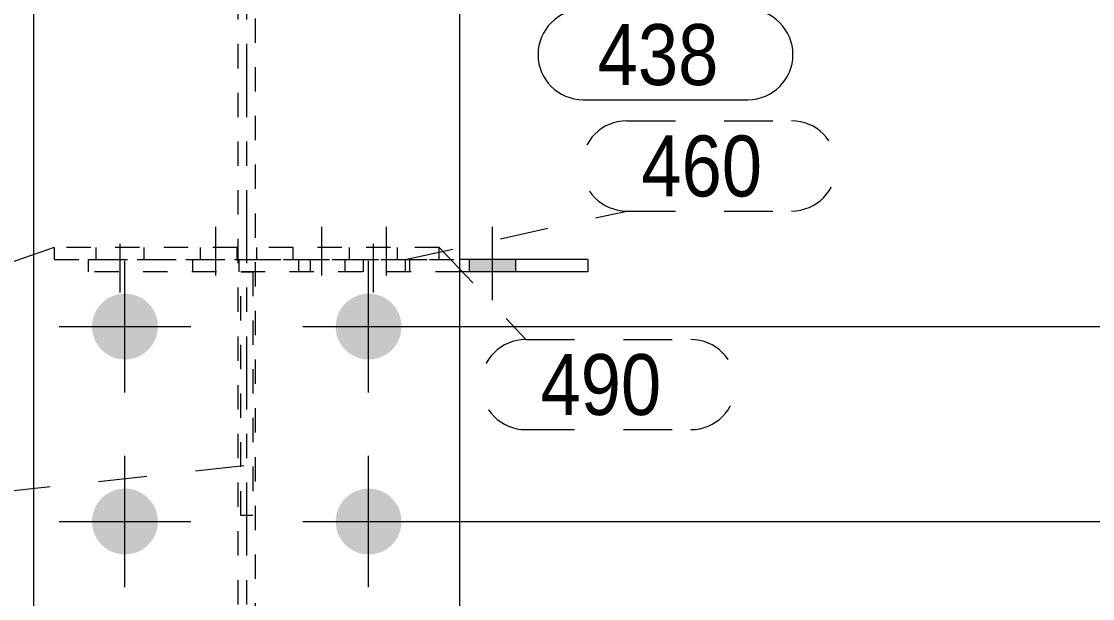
# Model space of a CAD drawing. Header units: millimetres. Extents: x 2 to 579, y 1 to 405.
# Drawn here: x 39.67 to 83.64, y 294.97 to 318.66 of the extents above; entities that cross this region are included whole.
import ezdxf

# ---------------------------------------------------------------- set-up
doc = ezdxf.new("R2010")
doc.units = ezdxf.units.MM
for name, pattern in [('XKITLINE00', [0]), ('XKITLINE01', [4, 1, -1, 1, -1]), ('XKITLINE02', [4, 2, -2]), ('XKITLINE03', [6, 3, -1, 1, -1])]:
    doc.linetypes.add(name, pattern=pattern)
for name, color, linetype, lineweight in [('Bolt', 3, 'Continuous', 0), ('Dimensions', 7, 'Continuous', 0), ('Part', 2, 'Continuous', 0), ('PartMark', 7, 'Continuous', 0)]:
    doc.layers.add(name, color=color, linetype=linetype, lineweight=lineweight)
doc.styles.add('ARIAL', font='ARIAL.TTF')

# ---------------------------------------------------------------- blocks, each defined once
blk = doc.blocks.new('*A24')
at = {"layer": 'Bolt'}
for points in [[(42.575, 306.17), (42.576, 306.204), (42.578, 306.237), (42.581, 306.27), (42.585, 306.303), (42.589, 306.335), (42.595, 306.368), (42.601, 306.401), (42.608, 306.433), (42.615, 306.465), (42.624, 306.497), (42.633, 306.529), (42.643, 306.561), (42.654, 306.592), (42.665, 306.623), (42.677, 306.654), (42.691, 306.684), (42.704, 306.715), (42.719, 306.744), (42.734, 306.774), (42.75, 306.803), (42.767, 306.831), (42.784, 306.86), (42.802, 306.887), (42.821, 306.915), (42.84, 306.942), (42.86, 306.968), (42.881, 306.994), (42.902, 307.019), (42.924, 307.044), (42.947, 307.068), (42.97, 307.092), (42.994, 307.115), (43.018, 307.138), (43.043, 307.16), (43.068, 307.181), (43.094, 307.202), (43.121, 307.222), (43.147, 307.241), (43.175, 307.26), (43.202, 307.278), (43.231, 307.295), (43.259, 307.312), (43.288, 307.328), (43.318, 307.343), (43.348, 307.358), (43.378, 307.371), (43.408, 307.385), (43.439, 307.397), (43.47, 307.408), (43.501, 307.419), (43.533, 307.429), (43.565, 307.438), (43.597, 307.447), (43.629, 307.455), (43.661, 307.461), (43.694, 307.467), (43.727, 307.473), (43.759, 307.477), (43.792, 307.481), (43.825, 307.484), (43.858, 307.486), (43.892, 307.487), (43.925, 307.487), (43.958, 307.487), (43.991, 307.486), (44.024, 307.484), (44.057, 307.481), (44.09, 307.477), (44.123, 307.473), (44.156, 307.467), (44.188, 307.461), (44.221, 307.455), (44.253, 307.447), (44.285, 307.438), (44.317, 307.429), (44.348, 307.419), (44.38, 307.408), (44.411, 307.397), (44.441, 307.385), (44.472, 307.371), (44.502, 307.358), (44.532, 307.343), (44.561, 307.328), (44.59, 307.312), (44.619, 307.295), (44.647, 307.278), (44.675, 307.26), (44.702, 307.241), (44.729, 307.222), (44.755, 307.202), (44.781, 307.181), (44.807, 307.16), (44.831, 307.138), (44.856, 307.115), (44.879, 307.092), (44.902, 307.068), (44.925, 307.044), (44.947, 307.019), (44.968, 306.994), (44.989, 306.968), (45.009, 306.942), (45.028, 306.915), (45.047, 306.887), (45.065, 306.86), (45.083, 306.831), (45.099, 306.803), (45.115, 306.774), (45.131, 306.744), (45.145, 306.715), (45.159, 306.684), (45.172, 306.654), (45.184, 306.623), (45.196, 306.592), (45.207, 306.561), (45.217, 306.529), (45.226, 306.497), (45.234, 306.465), (45.242, 306.433), (45.249, 306.401), (45.255, 306.368), (45.26, 306.335), (45.265, 306.303), (45.268, 306.27), (45.271, 306.237), (45.273, 306.204), (45.274, 306.17), (45.275, 306.137), (45.274, 306.104), (45.273, 306.071), (45.271, 306.038), (45.268, 306.005), (45.265, 305.972), (45.26, 305.939), (45.255, 305.907), (45.249, 305.874), (45.242, 305.842), (45.234, 305.809), (45.226, 305.777), (45.217, 305.745), (45.207, 305.714), (45.196, 305.683), (45.184, 305.651), (45.172, 305.621), (45.159, 305.59), (45.145, 305.56), (45.131, 305.53), (45.115, 305.501), (45.099, 305.472), (45.083, 305.443), (45.065, 305.415), (45.047, 305.387), (45.028, 305.36), (45.009, 305.333), (44.989, 305.307), (44.968, 305.281), (44.947, 305.256), (44.925, 305.231), (44.902, 305.206), (44.879, 305.183), (44.856, 305.16), (44.831, 305.137), (44.807, 305.115), (44.781, 305.094), (44.755, 305.073), (44.729, 305.053), (44.702, 305.034), (44.675, 305.015), (44.647, 304.997), (44.619, 304.979), (44.59, 304.963), (44.561, 304.947), (44.532, 304.931), (44.502, 304.917), (44.472, 304.903), (44.441, 304.89), (44.411, 304.878), (44.38, 304.866), (44.348, 304.855), (44.317, 304.845), (44.285, 304.836), (44.253, 304.828), (44.221, 304.82), (44.188, 304.813), (44.156, 304.807), (44.123, 304.802), (44.09, 304.797), (44.057, 304.794), (44.024, 304.791), (43.991, 304.789), (43.958, 304.788), (43.925, 304.787), (43.892, 304.788), (43.858, 304.789), (43.825, 304.791), (43.792, 304.794), (43.759, 304.797), (43.727, 304.802), (43.694, 304.807), (43.661, 304.813), (43.629, 304.82), (43.597, 304.828), (43.565, 304.836), (43.533, 304.845), (43.501, 304.855), (43.47, 304.866), (43.439, 304.878), (43.408, 304.89), (43.378, 304.903), (43.348, 304.917), (43.318, 304.931), (43.288, 304.947), (43.259, 304.963), (43.231, 304.979), (43.202, 304.997), (43.175, 305.015), (43.147, 305.034), (43.121, 305.053), (43.094, 305.073), (43.068, 305.094), (43.043, 305.115), (43.018, 305.137), (42.994, 305.16), (42.97, 305.183), (42.947, 305.206), (42.924, 305.231), (42.902, 305.256), (42.881, 305.281), (42.86, 305.307), (42.84, 305.333), (42.821, 305.36), (42.802, 305.387), (42.784, 305.415), (42.767, 305.443), (42.75, 305.472), (42.734, 305.501), (42.719, 305.53), (42.704, 305.56), (42.691, 305.59), (42.677, 305.621), (42.665, 305.651), (42.654, 305.683), (42.643, 305.714), (42.633, 305.745), (42.624, 305.777), (42.615, 305.809), (42.608, 305.842), (42.601, 305.874), (42.595, 305.907), (42.589, 305.939), (42.585, 305.972), (42.581, 306.005), (42.578, 306.038), (42.576, 306.071), (42.575, 306.104), (42.575, 306.137)], [(52.575, 306.17), (52.576, 306.204), (52.578, 306.237), (52.581, 306.27), (52.585, 306.303), (52.589, 306.335), (52.595, 306.368), (52.601, 306.401), (52.608, 306.433), (52.615, 306.465), (52.624, 306.497), (52.633, 306.529), (52.643, 306.561), (52.654, 306.592), (52.665, 306.623), (52.677, 306.654), (52.691, 306.684), (52.704, 306.715), (52.719, 306.744), (52.734, 306.774), (52.75, 306.803), (52.767, 306.831), (52.784, 306.86), (52.802, 306.887), (52.821, 306.915), (52.84, 306.942), (52.86, 306.968), (52.881, 306.994), (52.902, 307.019), (52.924, 307.044), (52.947, 307.068), (52.97, 307.092), (52.994, 307.115), (53.018, 307.138), (53.043, 307.16), (53.068, 307.181), (53.094, 307.202), (53.121, 307.222), (53.147, 307.241), (53.175, 307.26), (53.202, 307.278), (53.231, 307.295), (53.259, 307.312), (53.288, 307.328), (53.318, 307.343), (53.348, 307.358), (53.378, 307.371), (53.408, 307.385), (53.439, 307.397), (53.47, 307.408), (53.501, 307.419), (53.533, 307.429), (53.565, 307.438), (53.597, 307.447), (53.629, 307.455), (53.661, 307.461), (53.694, 307.467), (53.727, 307.473), (53.759, 307.477), (53.792, 307.481), (53.825, 307.484), (53.858, 307.486), (53.892, 307.487), (53.925, 307.487), (53.958, 307.487), (53.991, 307.486), (54.024, 307.484), (54.057, 307.481), (54.09, 307.477), (54.123, 307.473), (54.156, 307.467), (54.188, 307.461), (54.221, 307.455), (54.253, 307.447), (54.285, 307.438), (54.317, 307.429), (54.348, 307.419), (54.38, 307.408), (54.411, 307.397), (54.441, 307.385), (54.472, 307.371), (54.502, 307.358), (54.532, 307.343), (54.561, 307.328), (54.59, 307.312), (54.619, 307.295), (54.647, 307.278), (54.675, 307.26), (54.702, 307.241), (54.729, 307.222), (54.755, 307.202), (54.781, 307.181), (54.807, 307.16), (54.831, 307.138), (54.856, 307.115), (54.879, 307.092), (54.902, 307.068), (54.925, 307.044), (54.947, 307.019), (54.968, 306.994), (54.989, 306.968), (55.009, 306.942), (55.028, 306.915), (55.047, 306.887), (55.065, 306.86), (55.083, 306.831), (55.099, 306.803), (55.115, 306.774), (55.131, 306.744), (55.145, 306.715), (55.159, 306.684), (55.172, 306.654), (55.184, 306.623), (55.196, 306.592), (55.207, 306.561), (55.217, 306.529), (55.226, 306.497), (55.234, 306.465), (55.242, 306.433), (55.249, 306.401), (55.255, 306.368), (55.26, 306.335), (55.265, 306.303), (55.268, 306.27), (55.271, 306.237), (55.273, 306.204), (55.274, 306.17), (55.275, 306.137), (55.274, 306.104), (55.273, 306.071), (55.271, 306.038), (55.268, 306.005), (55.265, 305.972), (55.26, 305.939), (55.255, 305.907), (55.249, 305.874), (55.242, 305.842), (55.234, 305.809), (55.226, 305.777), (55.217, 305.745), (55.207, 305.714), (55.196, 305.683), (55.184, 305.651), (55.172, 305.621), (55.159, 305.59), (55.145, 305.56), (55.131, 305.53), (55.115, 305.501), (55.099, 305.472), (55.083, 305.443), (55.065, 305.415), (55.047, 305.387), (55.028, 305.36), (55.009, 305.333), (54.989, 305.307), (54.968, 305.281), (54.947, 305.256), (54.925, 305.231), (54.902, 305.206), (54.879, 305.183), (54.856, 305.16), (54.831, 305.137), (54.807, 305.115), (54.781, 305.094), (54.755, 305.073), (54.729, 305.053), (54.702, 305.034), (54.675, 305.015), (54.647, 304.997), (54.619, 304.979), (54.59, 304.963), (54.561, 304.947), (54.532, 304.931), (54.502, 304.917), (54.472, 304.903), (54.441, 304.89), (54.411, 304.878), (54.38, 304.866), (54.348, 304.855), (54.317, 304.845), (54.285, 304.836), (54.253, 304.828), (54.221, 304.82), (54.188, 304.813), (54.156, 304.807), (54.123, 304.802), (54.09, 304.797), (54.057, 304.794), (54.024, 304.791), (53.991, 304.789), (53.958, 304.788), (53.925, 304.787), (53.892, 304.788), (53.858, 304.789), (53.825, 304.791), (53.792, 304.794), (53.759, 304.797), (53.727, 304.802), (53.694, 304.807), (53.661, 304.813), (53.629, 304.82), (53.597, 304.828), (53.565, 304.836), (53.533, 304.845), (53.501, 304.855), (53.47, 304.866), (53.439, 304.878), (53.408, 304.89), (53.378, 304.903), (53.348, 304.917), (53.318, 304.931), (53.288, 304.947), (53.259, 304.963), (53.231, 304.979), (53.202, 304.997), (53.175, 305.015), (53.147, 305.034), (53.121, 305.053), (53.094, 305.073), (53.068, 305.094), (53.043, 305.115), (53.018, 305.137), (52.994, 305.16), (52.97, 305.183), (52.947, 305.206), (52.924, 305.231), (52.902, 305.256), (52.881, 305.281), (52.86, 305.307), (52.84, 305.333), (52.821, 305.36), (52.802, 305.387), (52.784, 305.415), (52.767, 305.443), (52.75, 305.472), (52.734, 305.501), (52.719, 305.53), (52.704, 305.56), (52.691, 305.59), (52.677, 305.621), (52.665, 305.651), (52.654, 305.683), (52.643, 305.714), (52.633, 305.745), (52.624, 305.777), (52.615, 305.809), (52.608, 305.842), (52.601, 305.874), (52.595, 305.907), (52.589, 305.939), (52.585, 305.972), (52.581, 306.005), (52.578, 306.038), (52.576, 306.071), (52.575, 306.104), (52.575, 306.137)], [(42.575, 298.17), (42.576, 298.204), (42.578, 298.237), (42.581, 298.27), (42.585, 298.303), (42.589, 298.335), (42.595, 298.368), (42.601, 298.401), (42.608, 298.433), (42.615, 298.465), (42.624, 298.497), (42.633, 298.529), (42.643, 298.561), (42.654, 298.592), (42.665, 298.623), (42.677, 298.654), (42.691, 298.684), (42.704, 298.715), (42.719, 298.744), (42.734, 298.774), (42.75, 298.803), (42.767, 298.831), (42.784, 298.86), (42.802, 298.887), (42.821, 298.915), (42.84, 298.942), (42.86, 298.968), (42.881, 298.994), (42.902, 299.019), (42.924, 299.044), (42.947, 299.068), (42.97, 299.092), (42.994, 299.115), (43.018, 299.138), (43.043, 299.16), (43.068, 299.181), (43.094, 299.202), (43.121, 299.222), (43.147, 299.241), (43.175, 299.26), (43.202, 299.278), (43.231, 299.295), (43.259, 299.312), (43.288, 299.328), (43.318, 299.343), (43.348, 299.358), (43.378, 299.371), (43.408, 299.385), (43.439, 299.397), (43.47, 299.408), (43.501, 299.419), (43.533, 299.429), (43.565, 299.438), (43.597, 299.447), (43.629, 299.455), (43.661, 299.461), (43.694, 299.467), (43.727, 299.473), (43.759, 299.477), (43.792, 299.481), (43.825, 299.484), (43.858, 299.486), (43.892, 299.487), (43.925, 299.487), (43.958, 299.487), (43.991, 299.486), (44.024, 299.484), (44.057, 299.481), (44.09, 299.477), (44.123, 299.473), (44.156, 299.467), (44.188, 299.461), (44.221, 299.455), (44.253, 299.447), (44.285, 299.438), (44.317, 299.429), (44.348, 299.419), (44.38, 299.408), (44.411, 299.397), (44.441, 299.385), (44.472, 299.371), (44.502, 299.358), (44.532, 299.343), (44.561, 299.328), (44.59, 299.312), (44.619, 299.295), (44.647, 299.278), (44.675, 299.26), (44.702, 299.241), (44.729, 299.222), (44.755, 299.202), (44.781, 299.181), (44.807, 299.16), (44.831, 299.138), (44.856, 299.115), (44.879, 299.092), (44.902, 299.068), (44.925, 299.044), (44.947, 299.019), (44.968, 298.994), (44.989, 298.968), (45.009, 298.942), (45.028, 298.915), (45.047, 298.887), (45.065, 298.86), (45.083, 298.831), (45.099, 298.803), (45.115, 298.774), (45.131, 298.744), (45.145, 298.715), (45.159, 298.684), (45.172, 298.654), (45.184, 298.623), (45.196, 298.592), (45.207, 298.561), (45.217, 298.529), (45.226, 298.497), (45.234, 298.465), (45.242, 298.433), (45.249, 298.401), (45.255, 298.368), (45.26, 298.335), (45.265, 298.303), (45.268, 298.27), (45.271, 298.237), (45.273, 298.204), (45.274, 298.17), (45.275, 298.137), (45.274, 298.104), (45.273, 298.071), (45.271, 298.038), (45.268, 298.005), (45.265, 297.972), (45.26, 297.939), (45.255, 297.907), (45.249, 297.874), (45.242, 297.842), (45.234, 297.809), (45.226, 297.777), (45.217, 297.745), (45.207, 297.714), (45.196, 297.683), (45.184, 297.651), (45.172, 297.621), (45.159, 297.59), (45.145, 297.56), (45.131, 297.53), (45.115, 297.501), (45.099, 297.472), (45.083, 297.443), (45.065, 297.415), (45.047, 297.387), (45.028, 297.36), (45.009, 297.333), (44.989, 297.307), (44.968, 297.281), (44.947, 297.256), (44.925, 297.231), (44.902, 297.206), (44.879, 297.183), (44.856, 297.16), (44.831, 297.137), (44.807, 297.115), (44.781, 297.094), (44.755, 297.073), (44.729, 297.053), (44.702, 297.034), (44.675, 297.015), (44.647, 296.997), (44.619, 296.979), (44.59, 296.963), (44.561, 296.947), (44.532, 296.931), (44.502, 296.917), (44.472, 296.903), (44.441, 296.89), (44.411, 296.878), (44.38, 296.866), (44.348, 296.855), (44.317, 296.845), (44.285, 296.836), (44.253, 296.828), (44.221, 296.82), (44.188, 296.813), (44.156, 296.807), (44.123, 296.802), (44.09, 296.797), (44.057, 296.794), (44.024, 296.791), (43.991, 296.789), (43.958, 296.788), (43.925, 296.787), (43.892, 296.788), (43.858, 296.789), (43.825, 296.791), (43.792, 296.794), (43.759, 296.797), (43.727, 296.802), (43.694, 296.807), (43.661, 296.813), (43.629, 296.82), (43.597, 296.828), (43.565, 296.836), (43.533, 296.845), (43.501, 296.855), (43.47, 296.866), (43.439, 296.878), (43.408, 296.89), (43.378, 296.903), (43.348, 296.917), (43.318, 296.931), (43.288, 296.947), (43.259, 296.963), (43.231, 296.979), (43.202, 296.997), (43.175, 297.015), (43.147, 297.034), (43.121, 297.053), (43.094, 297.073), (43.068, 297.094), (43.043, 297.115), (43.018, 297.137), (42.994, 297.16), (42.97, 297.183), (42.947, 297.206), (42.924, 297.231), (42.902, 297.256), (42.881, 297.281), (42.86, 297.307), (42.84, 297.333), (42.821, 297.36), (42.802, 297.387), (42.784, 297.415), (42.767, 297.443), (42.75, 297.472), (42.734, 297.501), (42.719, 297.53), (42.704, 297.56), (42.691, 297.59), (42.677, 297.621), (42.665, 297.651), (42.654, 297.683), (42.643, 297.714), (42.633, 297.745), (42.624, 297.777), (42.615, 297.809), (42.608, 297.842), (42.601, 297.874), (42.595, 297.907), (42.589, 297.939), (42.585, 297.972), (42.581, 298.005), (42.578, 298.038), (42.576, 298.071), (42.575, 298.104), (42.575, 298.137)], [(52.575, 298.17), (52.576, 298.204), (52.578, 298.237), (52.581, 298.27), (52.585, 298.303), (52.589, 298.335), (52.595, 298.368), (52.601, 298.401), (52.608, 298.433), (52.615, 298.465), (52.624, 298.497), (52.633, 298.529), (52.643, 298.561), (52.654, 298.592), (52.665, 298.623), (52.677, 298.654), (52.691, 298.684), (52.704, 298.715), (52.719, 298.744), (52.734, 298.774), (52.75, 298.803), (52.767, 298.831), (52.784, 298.86), (52.802, 298.887), (52.821, 298.915), (52.84, 298.942), (52.86, 298.968), (52.881, 298.994), (52.902, 299.019), (52.924, 299.044), (52.947, 299.068), (52.97, 299.092), (52.994, 299.115), (53.018, 299.138), (53.043, 299.16), (53.068, 299.181), (53.094, 299.202), (53.121, 299.222), (53.147, 299.241), (53.175, 299.26), (53.202, 299.278), (53.231, 299.295), (53.259, 299.312), (53.288, 299.328), (53.318, 299.343), (53.348, 299.358), (53.378, 299.371), (53.408, 299.385), (53.439, 299.397), (53.47, 299.408), (53.501, 299.419), (53.533, 299.429), (53.565, 299.438), (53.597, 299.447), (53.629, 299.455), (53.661, 299.461), (53.694, 299.467), (53.727, 299.473), (53.759, 299.477), (53.792, 299.481), (53.825, 299.484), (53.858, 299.486), (53.892, 299.487), (53.925, 299.487), (53.958, 299.487), (53.991, 299.486), (54.024, 299.484), (54.057, 299.481), (54.09, 299.477), (54.123, 299.473), (54.156, 299.467), (54.188, 299.461), (54.221, 299.455), (54.253, 299.447), (54.285, 299.438), (54.317, 299.429), (54.348, 299.419), (54.38, 299.408), (54.411, 299.397), (54.441, 299.385), (54.472, 299.371), (54.502, 299.358), (54.532, 299.343), (54.561, 299.328), (54.59, 299.312), (54.619, 299.295), (54.647, 299.278), (54.675, 299.26), (54.702, 299.241), (54.729, 299.222), (54.755, 299.202), (54.781, 299.181), (54.807, 299.16), (54.831, 299.138), (54.856, 299.115), (54.879, 299.092), (54.902, 299.068), (54.925, 299.044), (54.947, 299.019), (54.968, 298.994), (54.989, 298.968), (55.009, 298.942), (55.028, 298.915), (55.047, 298.887), (55.065, 298.86), (55.083, 298.831), (55.099, 298.803), (55.115, 298.774), (55.131, 298.744), (55.145, 298.715), (55.159, 298.684), (55.172, 298.654), (55.184, 298.623), (55.196, 298.592), (55.207, 298.561), (55.217, 298.529), (55.226, 298.497), (55.234, 298.465), (55.242, 298.433), (55.249, 298.401), (55.255, 298.368), (55.26, 298.335), (55.265, 298.303), (55.268, 298.27), (55.271, 298.237), (55.273, 298.204), (55.274, 298.17), (55.275, 298.137), (55.274, 298.104), (55.273, 298.071), (55.271, 298.038), (55.268, 298.005), (55.265, 297.972), (55.26, 297.939), (55.255, 297.907), (55.249, 297.874), (55.242, 297.842), (55.234, 297.809), (55.226, 297.777), (55.217, 297.745), (55.207, 297.714), (55.196, 297.683), (55.184, 297.651), (55.172, 297.621), (55.159, 297.59), (55.145, 297.56), (55.131, 297.53), (55.115, 297.501), (55.099, 297.472), (55.083, 297.443), (55.065, 297.415), (55.047, 297.387), (55.028, 297.36), (55.009, 297.333), (54.989, 297.307), (54.968, 297.281), (54.947, 297.256), (54.925, 297.231), (54.902, 297.206), (54.879, 297.183), (54.856, 297.16), (54.831, 297.137), (54.807, 297.115), (54.781, 297.094), (54.755, 297.073), (54.729, 297.053), (54.702, 297.034), (54.675, 297.015), (54.647, 296.997), (54.619, 296.979), (54.59, 296.963), (54.561, 296.947), (54.532, 296.931), (54.502, 296.917), (54.472, 296.903), (54.441, 296.89), (54.411, 296.878), (54.38, 296.866), (54.348, 296.855), (54.317, 296.845), (54.285, 296.836), (54.253, 296.828), (54.221, 296.82), (54.188, 296.813), (54.156, 296.807), (54.123, 296.802), (54.09, 296.797), (54.057, 296.794), (54.024, 296.791), (53.991, 296.789), (53.958, 296.788), (53.925, 296.787), (53.892, 296.788), (53.858, 296.789), (53.825, 296.791), (53.792, 296.794), (53.759, 296.797), (53.727, 296.802), (53.694, 296.807), (53.661, 296.813), (53.629, 296.82), (53.597, 296.828), (53.565, 296.836), (53.533, 296.845), (53.501, 296.855), (53.47, 296.866), (53.439, 296.878), (53.408, 296.89), (53.378, 296.903), (53.348, 296.917), (53.318, 296.931), (53.288, 296.947), (53.259, 296.963), (53.231, 296.979), (53.202, 296.997), (53.175, 297.015), (53.147, 297.034), (53.121, 297.053), (53.094, 297.073), (53.068, 297.094), (53.043, 297.115), (53.018, 297.137), (52.994, 297.16), (52.97, 297.183), (52.947, 297.206), (52.924, 297.231), (52.902, 297.256), (52.881, 297.281), (52.86, 297.307), (52.84, 297.333), (52.821, 297.36), (52.802, 297.387), (52.784, 297.415), (52.767, 297.443), (52.75, 297.472), (52.734, 297.501), (52.719, 297.53), (52.704, 297.56), (52.691, 297.59), (52.677, 297.621), (52.665, 297.651), (52.654, 297.683), (52.643, 297.714), (52.633, 297.745), (52.624, 297.777), (52.615, 297.809), (52.608, 297.842), (52.601, 297.874), (52.595, 297.907), (52.589, 297.939), (52.585, 297.972), (52.581, 298.005), (52.578, 298.038), (52.576, 298.071), (52.575, 298.104), (52.575, 298.137)]]:
    blk.add_hatch(color=3, dxfattribs=at).paths.add_polyline_path(points, flags=17)
at = {"layer": 'Bolt', "color": 3, "linetype": 'XKITLINE00', "lineweight": 0}
for p, q in [((43.925, 303.437), (43.925, 308.837)), ((53.925, 303.437), (53.925, 308.837)), ((41.225, 306.137), (46.625, 306.137)), ((51.225, 306.137), (56.625, 306.137)), ((43.925, 295.437), (43.925, 300.837)), ((53.925, 295.437), (53.925, 300.837)), ((41.225, 298.137), (46.625, 298.137)), ((51.225, 298.137), (56.625, 298.137))]:
    blk.add_line(p, q, dxfattribs=at)
blk = doc.blocks.new('*A26')
at = {"layer": 'Bolt', "color": 3, "linetype": 'XKITLINE02', "lineweight": 0}
for p, q in [((43.725, 307.537), (43.725, 310.537)), ((42.742, 308.887), (42.742, 309.387)), ((44.707, 308.887), (44.707, 309.387))]:
    blk.add_line(p, q, dxfattribs=at)
blk = doc.blocks.new('*A27')
at = {"layer": 'Bolt', "color": 3, "linetype": 'XKITLINE02', "lineweight": 0}
for p, q in [((54.125, 307.537), (54.125, 310.537)), ((53.142, 308.887), (53.142, 309.387)), ((55.107, 308.887), (55.107, 309.387))]:
    blk.add_line(p, q, dxfattribs=at)
blk = doc.blocks.new('*A28')
at = {"layer": 'Bolt'}
blk.add_hatch(color=3, dxfattribs=at).paths.add_polyline_path([(59.95, 308.887), (59.95, 308.387), (58.048, 308.387), (58.048, 308.887)], flags=17)
at = {"layer": 'Bolt', "color": 3, "linetype": 'XKITLINE02', "lineweight": 0}
for p, q in [((47.646, 310.227), (47.646, 307.227)), ((51.995, 310.227), (51.995, 307.227)), ((54.65, 310.227), (54.65, 307.227)), ((46.695, 308.887), (46.695, 308.387)), ((48.597, 308.887), (48.597, 308.387)), ((51.044, 308.887), (51.044, 308.387)), ((52.946, 308.887), (52.946, 308.387)), ((53.698, 308.887), (53.698, 308.387)), ((55.601, 308.887), (55.601, 308.387))]:
    blk.add_line(p, q, dxfattribs=at)
at = {"layer": 'Bolt', "color": 3, "linetype": 'XKITLINE00', "lineweight": 0}
for p, q in [((58.999, 310.227), (58.999, 307.227)), ((58.048, 308.887), (58.048, 308.387)), ((59.95, 308.887), (59.95, 308.387))]:
    blk.add_line(p, q, dxfattribs=at)
blk = doc.blocks.new('*A30')
at = {"layer": 'Part', "color": 7, "linetype": 'XKITLINE03', "lineweight": 0}
blk.add_line((48.925, 176.736), (48.925, 359.054), dxfattribs=at)
at = {"layer": 'Part', "color": 2, "linetype": 'XKITLINE00', "lineweight": 0}
for p, q in [((40.175, 350.9), (40.175, 176.736)), ((57.675, 176.736), (57.675, 350.9))]:
    blk.add_line(p, q, dxfattribs=at)
at = {"layer": 'Part', "color": 7, "linetype": 'XKITLINE01', "lineweight": 0}
for p, q in [((48.575, 176.736), (48.575, 350.784)), ((49.275, 350.784), (49.275, 176.736))]:
    blk.add_line(p, q, dxfattribs=at)
blk = doc.blocks.new('*A39')
at = {"layer": 'Part', "color": 7, "linetype": 'XKITLINE01', "lineweight": 0}
for p, q in [((48.525, 309.387), (41.025, 309.387)), ((41.025, 309.387), (41.025, 308.887)), ((47.025, 308.887), (47.025, 309.387)), ((48.525, 308.887), (48.525, 309.387)), ((41.025, 308.887), (48.525, 308.887))]:
    blk.add_line(p, q, dxfattribs=at)
blk = doc.blocks.new('*A40')
at = {"layer": 'Part', "color": 7, "linetype": 'XKITLINE01', "lineweight": 0}
for p, q in [((56.825, 309.387), (49.325, 309.387)), ((49.325, 309.387), (49.325, 308.887)), ((50.825, 308.887), (50.825, 309.387)), ((56.825, 308.887), (56.825, 309.387)), ((49.325, 308.887), (56.825, 308.887))]:
    blk.add_line(p, q, dxfattribs=at)
blk = doc.blocks.new('*A41')
at = {"layer": 'Part', "color": 7, "linetype": 'XKITLINE01', "lineweight": 0}
for p, q in [((48.675, 298.387), (48.675, 308.388)), ((48.675, 308.388), (49.175, 308.388)), ((48.675, 308.387), (49.175, 308.387)), ((49.175, 308.388), (49.175, 298.387)), ((49.175, 298.387), (48.675, 298.387))]:
    blk.add_line(p, q, dxfattribs=at)
blk = doc.blocks.new('*A42')
at = {"layer": 'Part', "color": 7, "linetype": 'XKITLINE01', "lineweight": 0}
for p, q in [((42.425, 308.387), (42.425, 308.887)), ((42.425, 308.887), (57.675, 308.887)), ((51.546, 308.387), (51.546, 308.887)), ((55.425, 308.887), (55.425, 308.387)), ((57.675, 308.387), (42.425, 308.387))]:
    blk.add_line(p, q, dxfattribs=at)
at = {"layer": 'Part', "color": 2, "linetype": 'XKITLINE00', "lineweight": 0}
for p, q in [((62.927, 308.887), (57.675, 308.887)), ((62.927, 308.887), (62.927, 308.387)), ((62.927, 308.387), (57.675, 308.387))]:
    blk.add_line(p, q, dxfattribs=at)
blk = doc.blocks.new('*A122')
at = {"layer": 'Dimensions', "color": 7, "linetype": 'XKITLINE00', "lineweight": 0}
blk.add_line((54.925, 298.137), (111.325, 298.137), dxfattribs=at)
blk = doc.blocks.new('*A123')
at = {"layer": 'Dimensions', "color": 7, "linetype": 'XKITLINE00', "lineweight": 0}
for p, q in [((54.925, 306.137), (111.325, 306.137)), ((54.925, 298.137), (111.325, 298.137))]:
    blk.add_line(p, q, dxfattribs=at)
blk = doc.blocks.new('*A124')
at = {"layer": 'Dimensions', "color": 7, "linetype": 'XKITLINE00', "lineweight": 0}
blk.add_line((54.925, 306.137), (111.325, 306.137), dxfattribs=at)
blk = doc.blocks.new('*A131')
at = {"layer": 'PartMark', "color": 7, "linetype": 'XKITLINE02', "lineweight": 0}
for p, q in [((64.519, 314.58), (71.282, 314.58)), ((55.425, 308.887), (64.519, 310.88)), ((64.519, 310.88), (71.282, 310.88))]:
    blk.add_line(p, q, dxfattribs=at)
for centre, start, end in [((64.519, 312.73), 90, 270), ((71.282, 312.73), 270, 90)]:
    blk.add_arc(centre, 1.85, start, end, dxfattribs=at)
at = {"layer": 'PartMark', "color": 3, "style": 'ARIAL', "width": 0.85}
blk.add_text('460', height=2.5, dxfattribs=at).set_placement((65.119, 311.48))
blk = doc.blocks.new('*A132')
at = {"layer": 'PartMark', "color": 7, "linetype": 'XKITLINE02', "lineweight": 0}
for p, q in [((48.804, 300.417), (37.212, 299.161)), ((30.449, 299.161), (37.212, 299.161)), ((30.449, 295.461), (37.212, 295.461))]:
    blk.add_line(p, q, dxfattribs=at)
for centre, start, end in [((30.449, 297.311), 90, 270), ((37.212, 297.311), 270, 90)]:
    blk.add_arc(centre, 1.85, start, end, dxfattribs=at)
at = {"layer": 'PartMark', "color": 3, "style": 'ARIAL', "width": 0.85}
blk.add_text('505', height=2.5, dxfattribs=at).set_placement((31.049, 296.061))
blk = doc.blocks.new('*A133')
at = {"layer": 'PartMark', "color": 7, "linetype": 'XKITLINE02', "lineweight": 0}
for p, q in [((56.825, 309.387), (60.38, 305.608)), ((60.38, 305.608), (67.143, 305.608)), ((60.38, 301.908), (67.143, 301.908))]:
    blk.add_line(p, q, dxfattribs=at)
for centre, start, end in [((60.38, 303.758), 90, 270), ((67.143, 303.758), 270, 90)]:
    blk.add_arc(centre, 1.85, start, end, dxfattribs=at)
at = {"layer": 'PartMark', "color": 3, "style": 'ARIAL', "width": 0.85}
blk.add_text('490', height=2.5, dxfattribs=at).set_placement((60.98, 302.508))
blk = doc.blocks.new('*A134')
at = {"layer": 'PartMark', "color": 7, "linetype": 'XKITLINE02', "lineweight": 0}
for p, q in [((41.025, 309.387), (37.358, 308.108)), ((30.595, 308.108), (37.358, 308.108)), ((30.595, 304.408), (37.358, 304.408))]:
    blk.add_line(p, q, dxfattribs=at)
for centre, start, end in [((30.595, 306.258), 90, 270), ((37.358, 306.258), 270, 90)]:
    blk.add_arc(centre, 1.85, start, end, dxfattribs=at)
at = {"layer": 'PartMark', "color": 3, "style": 'ARIAL', "width": 0.85}
blk.add_text('490', height=2.5, dxfattribs=at).set_placement((31.195, 305.008))
blk = doc.blocks.new('*A135')
at = {"layer": 'PartMark', "color": 7, "linetype": 'XKITLINE00', "lineweight": 0}
blk.add_line((62.727, 315.45), (69.49, 315.45), dxfattribs=at)
for centre, start, end in [((62.727, 317.3), 90, 270), ((69.49, 317.3), 270, 90)]:
    blk.add_arc(centre, 1.85, start, end, dxfattribs=at)
at = {"layer": 'PartMark', "color": 3, "style": 'ARIAL', "width": 0.85}
blk.add_text('438', height=2.5, dxfattribs=at).set_placement((63.327, 316.05))

msp = doc.modelspace()

# ---------------------------------------------------------------- block references
at = {"lineweight": 0}
for name in ['*A135', '*A24', '*A124', '*A131', '*A26', '*A27', '*A28', '*A123', '*A134', '*A39', '*A40', '*A133', '*A42', '*A41', '*A122', '*A132']:
    msp.add_blockref(name, (0, 0), dxfattribs=at)
at = {"layer": 'Part', "lineweight": 0}
msp.add_blockref('*A30', (0, 0), dxfattribs=at)

doc.saveas('drawing.dxf')
